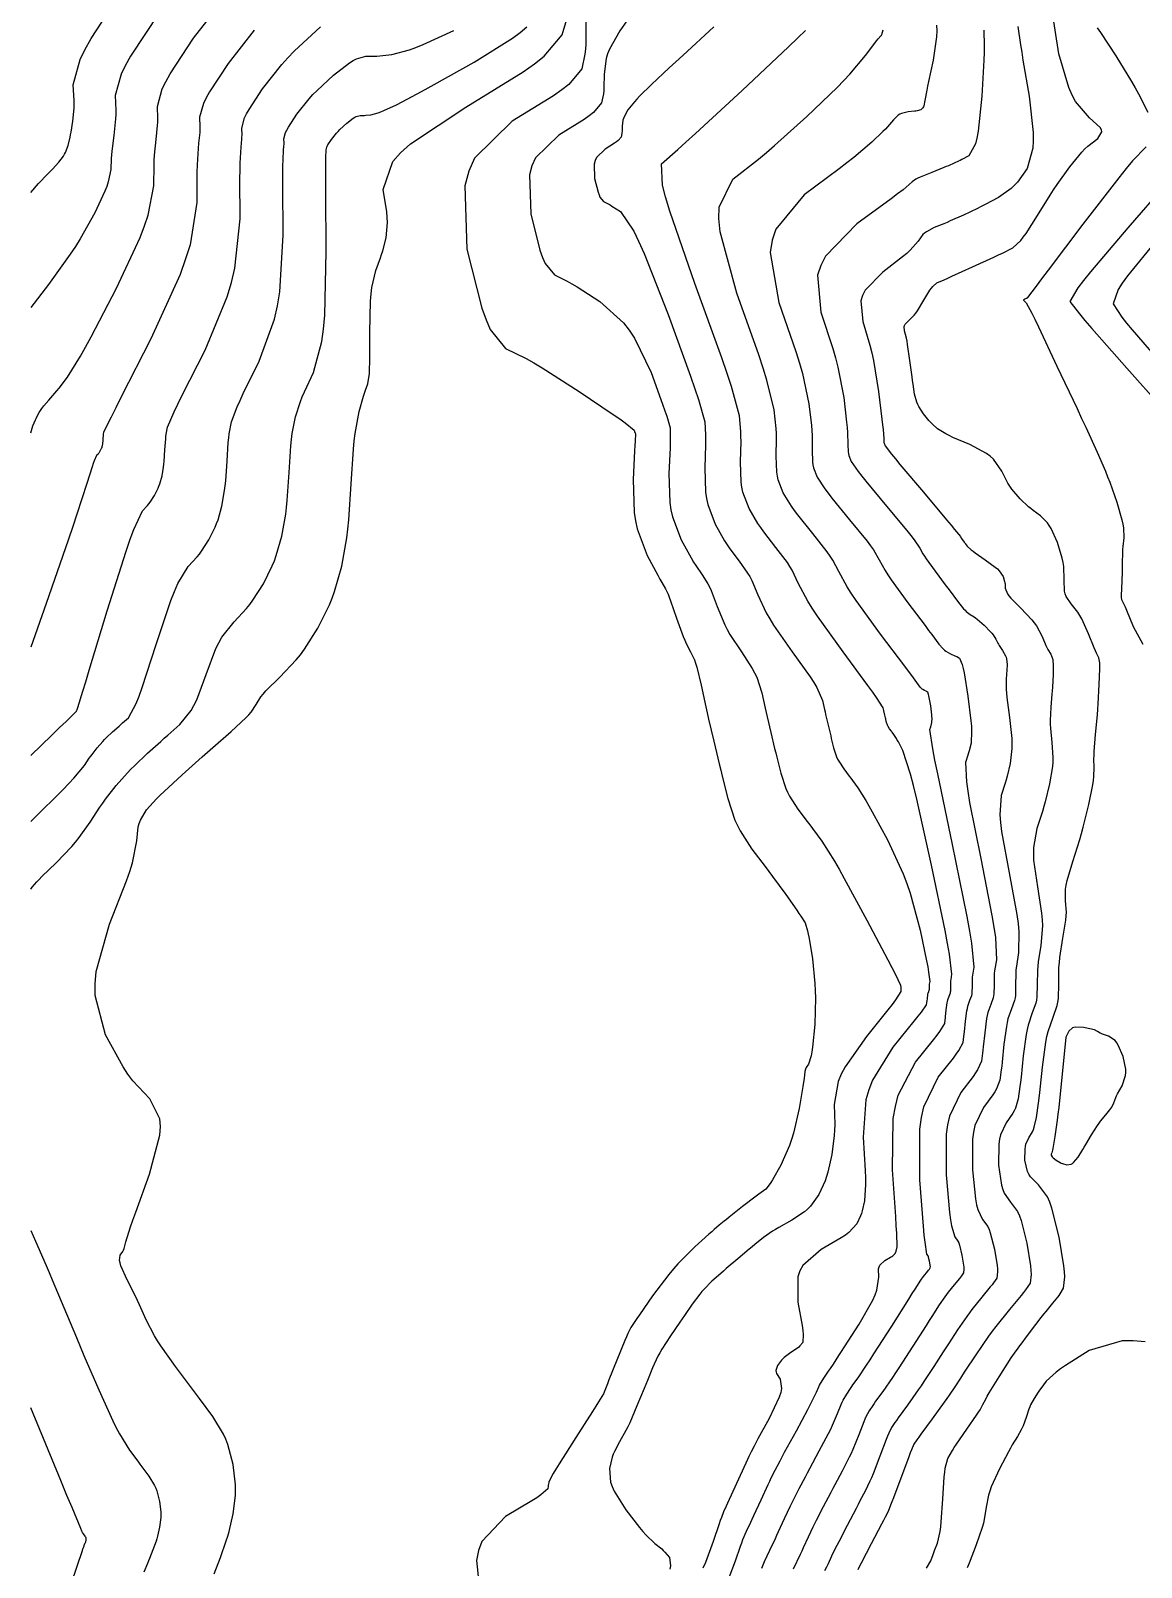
# Model space of a CAD drawing. Header units: metres. Extents: x 837475 to 838479, y 1189012 to 1191015.
# Drawn here: x 837476.5 to 837556.7, y 1189838.2 to 1189949.2 of the extents above; entities that cross this region are included whole.
import ezdxf

# ---------------------------------------------------------------- set-up
doc = ezdxf.new("R2010")
doc.units = ezdxf.units.M
doc.header["$LTSCALE"] = 0.3
doc.layers.add('COTAS 10', color=1, linetype='Continuous')
doc.layers.add('COTAS INT', color=252, linetype='Continuous')

msp = doc.modelspace()

# ---------------------------------------------------------------- linework, layer by layer
at = {"layer": 'COTAS 10'}
for points, elevation in [([(837541.202, 1189838.092), (837541.508, 1189838.607), (837541.678, 1189839.072), (837541.73, 1189839.21), (837541.783, 1189839.353), (837541.994, 1189839.903), (837542.189, 1189840.74), (837542.233, 1189841.064), (837542.272, 1189841.427), (837542.377, 1189843.072), (837542.478, 1189844.682), (837542.515, 1189845.024), (837542.556, 1189845.321), (837542.736, 1189846.018), (837543.072, 1189846.586), (837543.211, 1189846.802), (837543.369, 1189847.042), (837544.107, 1189848.121), (837544.814, 1189849.151), (837544.952, 1189849.361), (837545.066, 1189849.538), (837545.272, 1189849.906), (837545.479, 1189850.308), (837545.594, 1189850.506), (837545.734, 1189850.743), (837546.445, 1189851.91), (837547.323, 1189853.272), (837547.567, 1189853.63), (837547.812, 1189853.981), (837548.7, 1189855.183), (837549.493, 1189856.196), (837549.678, 1189856.429), (837549.847, 1189856.641), (837550.332, 1189857.232), (837550.686, 1189857.676), (837550.772, 1189857.794), (837550.853, 1189857.911), (837551.104, 1189858.319), (837551.187, 1189859.125), (837551.162, 1189859.492), (837551.116, 1189859.922), (837550.777, 1189861.998), (837550.259, 1189864.091), (837550.1, 1189864.532), (837549.935, 1189864.914), (837549.284, 1189865.79), (837548.713, 1189866.358), (837548.598, 1189866.544), (837548.502, 1189866.742), (837548.312, 1189867.565), (837548.315, 1189868.363), (837548.341, 1189868.546), (837548.378, 1189868.713), (837548.602, 1189869.178), (837548.865, 1189869.62), (837548.927, 1189869.772), (837548.983, 1189869.936), (837549.148, 1189870.637), (837549.295, 1189871.671), (837549.34, 1189872.046), (837549.388, 1189872.459), (837549.576, 1189874.272), (837549.815, 1189876.082), (837549.895, 1189876.494), (837549.98, 1189876.866), (837550.337, 1189877.889), (837550.643, 1189878.727), (837550.696, 1189878.984), (837550.735, 1189879.251), (837550.762, 1189880.304), (837550.769, 1189881.492), (837550.796, 1189881.844), (837550.833, 1189882.206), (837551.057, 1189883.598), (837551.265, 1189884.899), (837551.292, 1189885.205), (837551.307, 1189885.487), (837551.25, 1189886.306), (837551.242, 1189887.145), (837551.287, 1189887.439), (837551.352, 1189887.76), (837551.759, 1189889.142), (837552.266, 1189890.721), (837552.395, 1189891.166), (837552.518, 1189891.614), (837552.923, 1189893.261), (837553.209, 1189894.687), (837553.259, 1189894.996), (837553.295, 1189895.268), (837553.317, 1189895.938), (837553.294, 1189896.563), (837553.301, 1189896.806), (837553.315, 1189897.079), (837553.417, 1189898.318), (837553.544, 1189899.744), (837553.574, 1189900.135), (837553.601, 1189900.525), (837553.682, 1189901.922), (837553.717, 1189903.062), (837553.716, 1189903.29), (837553.71, 1189903.48), (837553.65, 1189903.851), (837553.48, 1189904.192), (837553.405, 1189904.364), (837553.317, 1189904.569), (837552.902, 1189905.589), (837552.409, 1189906.672), (837552.274, 1189906.918), (837552.138, 1189907.14), (837551.652, 1189907.744), (837551.278, 1189908.286), (837551.213, 1189908.468), (837551.166, 1189908.664), (837551.134, 1189909.49), (837551.109, 1189910.459), (837551.065, 1189910.746), (837551.005, 1189911.041), (837550.657, 1189912.173), (837550.194, 1189913.191), (837550.062, 1189913.413), (837549.928, 1189913.611), (837549.431, 1189914.11), (837548.897, 1189914.501), (837548.74, 1189914.631), (837548.579, 1189914.77), (837547.964, 1189915.347), (837547.371, 1189916.041), (837547.224, 1189916.253), (837547.084, 1189916.473), (837546.64, 1189917.343), (837546.045, 1189918.199), (837545.81, 1189918.412), (837545.544, 1189918.614), (837544.329, 1189919.256), (837543.113, 1189919.779), (837542.846, 1189919.907), (837542.609, 1189920.026), (837542.007, 1189920.394), (837541.604, 1189920.753), (837541.493, 1189920.867), (837541.382, 1189920.986), (837540.983, 1189921.47), (837540.643, 1189922.006), (837540.57, 1189922.159), (837540.505, 1189922.314), (837540.347, 1189922.889), (837540.233, 1189923.623), (837540.197, 1189923.878), (837540.158, 1189924.155), (837539.999, 1189925.342), (837539.836, 1189926.479), (837539.795, 1189926.724), (837539.754, 1189926.939), (837539.622, 1189927.465), (837539.596, 1189927.782), (837539.622, 1189927.865), (837539.663, 1189927.946), (837539.931, 1189928.222), (837540.319, 1189928.608), (837540.435, 1189928.757), (837540.554, 1189928.926), (837541.016, 1189929.689), (837541.453, 1189930.419), (837541.557, 1189930.566), (837541.654, 1189930.689), (837541.939, 1189930.936), (837542.48, 1189931.169), (837542.738, 1189931.283), (837543.041, 1189931.419), (837544.526, 1189932.09), (837546.061, 1189932.796), (837546.396, 1189932.955), (837546.691, 1189933.097), (837547.435, 1189933.475), (837548.007, 1189933.998), (837548.194, 1189934.23), (837548.393, 1189934.501), (837549.219, 1189935.798), (837550.13, 1189937.279), (837550.383, 1189937.666), (837550.636, 1189938.044), (837551.556, 1189939.325), (837552.425, 1189940.381), (837552.647, 1189940.616), (837552.861, 1189940.826), (837553.567, 1189941.38), (837553.874, 1189941.845), (837553.837, 1189942), (837553.746, 1189942.167), (837552.978, 1189942.861), (837551.961, 1189944.039), (837551.713, 1189944.51), (837551.48, 1189945.043), (837550.763, 1189947.493), (837550.267, 1189950.587)], 1640), ([(837485.777, 1189950.46), (837483.727, 1189947.311), (837483.344, 1189946.623), (837483.042, 1189946.013), (837482.617, 1189944.475), (837482.66, 1189943.411), (837482.653, 1189943.101), (837482.637, 1189942.784), (837482.511, 1189941.586), (837482.367, 1189940.453), (837482.34, 1189940.178), (837482.319, 1189939.92), (837482.288, 1189939.127), (837482.117, 1189938.232), (837482.007, 1189937.909), (837481.87, 1189937.554), (837481.148, 1189936), (837480.087, 1189934.131), (837479.737, 1189933.577), (837479.361, 1189933.008), (837477.798, 1189930.82), (837476.514, 1189929.155)], 1610), ([(837476.514, 1189887.134), (837476.605, 1189887.283), (837476.948, 1189887.666), (837477.12, 1189887.842), (837477.325, 1189888.049), (837478.342, 1189889.046), (837479.471, 1189890.225), (837479.746, 1189890.545), (837480.004, 1189890.863), (837480.803, 1189891.991), (837481.513, 1189893.07), (837481.716, 1189893.357), (837481.921, 1189893.64), (837482.687, 1189894.619), (837483.509, 1189895.553), (837483.751, 1189895.808), (837483.998, 1189896.061), (837484.942, 1189896.958), (837485.898, 1189897.815), (837486.154, 1189898.042), (837486.406, 1189898.265), (837487.282, 1189899.032), (837488.091, 1189900.037), (837488.3, 1189900.409), (837488.502, 1189900.822), (837489.18, 1189902.654), (837489.876, 1189904.515), (837490.091, 1189904.946), (837490.315, 1189905.341), (837491.202, 1189906.463), (837492.105, 1189907.421), (837492.338, 1189907.711), (837492.564, 1189908.013), (837493.321, 1189909.195), (837493.957, 1189910.487), (837494.107, 1189910.858), (837494.245, 1189911.234), (837494.648, 1189912.642), (837494.929, 1189914.226), (837494.989, 1189914.714), (837495.043, 1189915.224), (837495.175, 1189917.243), (837495.295, 1189919.175), (837495.34, 1189919.629), (837495.392, 1189920.049), (837495.623, 1189921.274), (837495.987, 1189922.37), (837496.122, 1189922.708), (837496.272, 1189923.062), (837496.938, 1189924.464), (837497.544, 1189926.714), (837497.655, 1189927.603), (837497.742, 1189928.607), (837497.855, 1189933.19), (837497.823, 1189937.509), (837497.819, 1189938.347), (837497.816, 1189939.029), (837497.825, 1189940.197), (837497.841, 1189940.346), (837497.843, 1189940.386), (837497.844, 1189940.424), (837497.838, 1189940.556), (837497.891, 1189940.748), (837497.929, 1189940.823), (837497.977, 1189940.909), (837498.232, 1189941.301), (837498.595, 1189941.758), (837498.71, 1189941.884), (837498.833, 1189942.011), (837499.33, 1189942.471), (837499.806, 1189942.839), (837499.915, 1189942.908), (837500.015, 1189942.962), (837500.293, 1189943.039), (837500.544, 1189943.035), (837500.626, 1189943.039), (837500.714, 1189943.045), (837501.08, 1189943.084), (837501.609, 1189943.227), (837501.8, 1189943.299), (837502.01, 1189943.385), (837502.931, 1189943.811), (837504.429, 1189944.598), (837505.003, 1189944.911), (837505.646, 1189945.265), (837508.545, 1189946.888), (837511.307, 1189948.617), (837511.863, 1189949.037), (837512.33, 1189949.433)], 1620), ([(837526.947, 1189837.409), (837527.4, 1189838.612), (837527.772, 1189839.685), (837527.863, 1189839.93), (837527.948, 1189840.153), (837528.211, 1189840.769), (837528.51, 1189841.4), (837528.618, 1189841.632), (837528.736, 1189841.889), (837529.256, 1189843.022), (837529.77, 1189844.139), (837529.885, 1189844.385), (837529.989, 1189844.604), (837530.266, 1189845.17), (837530.624, 1189845.841), (837530.779, 1189846.128), (837530.958, 1189846.458), (837531.805, 1189848.012), (837532.638, 1189849.561), (837532.808, 1189849.887), (837532.952, 1189850.168), (837533.254, 1189850.812), (837533.422, 1189851.191), (837533.481, 1189851.304), (837533.545, 1189851.422), (837533.824, 1189851.877), (837534.115, 1189852.316), (837534.188, 1189852.424), (837534.257, 1189852.524), (837534.477, 1189852.837), (837534.882, 1189853.443), (837535.067, 1189853.729), (837535.284, 1189854.067), (837536.333, 1189855.714), (837537.315, 1189857.441), (837537.49, 1189857.829), (837537.623, 1189858.178), (837537.757, 1189859.113), (837537.74, 1189859.71), (837537.779, 1189859.847), (837537.836, 1189859.97), (837538.201, 1189860.31), (837538.609, 1189860.546), (837538.694, 1189860.604), (837538.766, 1189860.659), (837538.927, 1189860.829), (837539, 1189860.991), (837539.017, 1189861.042), (837539.033, 1189861.094), (837539.081, 1189861.3), (837539.051, 1189862.286), (837539.019, 1189862.83), (837538.976, 1189863.491), (837538.735, 1189866.856), (837538.802, 1189870.562), (837538.954, 1189871.439), (837539.164, 1189872.25), (837540.403, 1189874.64), (837541.711, 1189876.264), (837541.963, 1189876.593), (837542.168, 1189876.868), (837542.514, 1189877.427), (837542.555, 1189877.711), (837542.567, 1189877.814), (837542.58, 1189877.928), (837542.632, 1189878.426), (837542.698, 1189878.923), (837542.72, 1189879.036), (837542.743, 1189879.139), (837542.841, 1189879.42), (837542.925, 1189879.65), (837542.94, 1189879.721), (837542.95, 1189879.794), (837542.958, 1189880.084), (837542.96, 1189880.41), (837542.967, 1189880.507), (837542.977, 1189880.606), (837543.039, 1189880.989), (837542.863, 1189882.44), (837542.723, 1189883.214), (837542.544, 1189884.148), (837541.571, 1189888.866), (837540.505, 1189893.647), (837540.269, 1189894.622), (837540.057, 1189895.446), (837539.504, 1189897.16), (837539.168, 1189897.778), (837539.094, 1189897.911), (837539.027, 1189898.026), (837538.853, 1189898.305), (837538.731, 1189898.472), (837538.697, 1189898.518), (837538.663, 1189898.563), (837538.541, 1189898.724), (837538.432, 1189898.893), (837538.407, 1189898.943), (837538.384, 1189898.994), (837538.318, 1189899.192), (837538.267, 1189899.399), (837538.253, 1189899.456), (837538.239, 1189899.514), (837538.189, 1189899.721), (837538.141, 1189899.927), (837538.128, 1189899.984), (837538.116, 1189900.04), (837538.072, 1189900.239), (837537.602, 1189900.981), (837537.32, 1189901.379), (837536.973, 1189901.86), (837535.173, 1189904.293), (837533.322, 1189906.863), (837532.942, 1189907.431), (837532.62, 1189907.936), (837531.939, 1189909.24), (837531.507, 1189910.183), (837531.342, 1189910.46), (837531.158, 1189910.745), (837530.331, 1189911.831), (837529.453, 1189912.952), (837529.236, 1189913.259), (837529.032, 1189913.563), (837528.389, 1189914.648), (837527.949, 1189915.816), (837527.872, 1189916.174), (837527.814, 1189916.545), (837527.768, 1189918.009), (837527.807, 1189919.469), (837527.802, 1189919.837), (837527.792, 1189920.191), (837527.698, 1189921.34), (837527.122, 1189923.443), (837526.807, 1189924.398), (837526.425, 1189925.514), (837524.483, 1189930.891), (837522.663, 1189936.132), (837522.357, 1189937.162), (837522.137, 1189938.01), (837522.061, 1189939.551), (837523.249, 1189940.576), (837523.826, 1189941.098), (837524.511, 1189941.723), (837527.883, 1189944.839), (837531.233, 1189947.987), (837531.905, 1189948.632), (837532.465, 1189949.179)], 1630), ([(837476.514, 1189862.481), (837476.859, 1189861.708), (837477.621, 1189859.962), (837477.84, 1189859.45), (837478.063, 1189858.925), (837478.9, 1189856.925), (837479.811, 1189854.746), (837480.08, 1189854.108), (837480.357, 1189853.456), (837481.42, 1189850.974), (837482.438, 1189848.737), (837482.686, 1189848.238), (837482.92, 1189847.791), (837483.644, 1189846.613), (837484.242, 1189845.816), (837484.397, 1189845.608), (837484.547, 1189845.407), (837485.049, 1189844.73), (837485.454, 1189844.064), (837485.543, 1189843.869), (837485.622, 1189843.67), (837485.822, 1189842.913), (837485.903, 1189842.15), (837485.907, 1189841.946), (837485.903, 1189841.746), (837485.819, 1189841.051), (837485.663, 1189840.39), (837485.613, 1189840.21), (837485.56, 1189840.033), (837485.342, 1189839.407), (837485.097, 1189838.786), (837485.026, 1189838.612), (837484.954, 1189838.437), (837484.685, 1189837.798)], 1620)]:
    msp.add_lwpolyline(points, dxfattribs=dict(at, elevation=elevation))
at = {"layer": 'COTAS INT'}
for points, elevation in [([(837476.514, 1189937.468), (837477.084, 1189938.111), (837477.76, 1189938.82), (837477.923, 1189938.992), (837478.075, 1189939.154), (837478.536, 1189939.653), (837478.879, 1189940.102), (837478.957, 1189940.233), (837479.027, 1189940.366), (837479.219, 1189940.868), (837479.358, 1189941.455), (837479.395, 1189941.64), (837479.432, 1189941.836), (837479.56, 1189942.629), (837479.638, 1189943.555), (837479.643, 1189943.835), (837479.64, 1189944.125), (837479.572, 1189945.258), (837480.072, 1189947.066), (837480.427, 1189947.782), (837480.877, 1189948.592), (837483.287, 1189952.292)], 1608), ([(837476.514, 1189920.104), (837476.671, 1189920.607), (837476.856, 1189921.043), (837476.905, 1189921.15), (837476.952, 1189921.251), (837477.114, 1189921.565), (837477.316, 1189921.869), (837477.389, 1189921.964), (837477.468, 1189922.064), (837477.817, 1189922.461), (837478.264, 1189922.976), (837478.406, 1189923.149), (837478.556, 1189923.335), (837479.162, 1189924.12), (837480.105, 1189925.638), (837480.468, 1189926.286), (837480.875, 1189927.034), (837482.71, 1189930.557), (837484.414, 1189934.225), (837484.738, 1189935.064), (837484.997, 1189935.826), (837485.402, 1189937.94), (837485.42, 1189939.438), (837485.436, 1189939.812), (837485.457, 1189940.168), (837485.574, 1189941.308), (837485.678, 1189942.297), (837485.691, 1189942.558), (837485.697, 1189942.813), (837485.661, 1189943.691), (837486.012, 1189944.96), (837486.261, 1189945.463), (837486.577, 1189946.031), (837488.268, 1189948.628), (837490.549, 1189951.551)], 1612), ([(837489.751, 1189837.677), (837490.22, 1189838.865), (837490.637, 1189840.063), (837490.739, 1189840.403), (837490.835, 1189840.745), (837491.134, 1189842.011), (837491.293, 1189843.341), (837491.302, 1189843.724), (837491.294, 1189844.113), (837491.139, 1189845.573), (837490.756, 1189847.021), (837490.605, 1189847.402), (837490.435, 1189847.775), (837489.66, 1189849.05), (837488.7, 1189850.345), (837488.413, 1189850.73), (837488.117, 1189851.127), (837486.972, 1189852.653), (837485.914, 1189854.146), (837485.673, 1189854.522), (837485.455, 1189854.881), (837484.854, 1189856.04), (837484.368, 1189857.123), (837484.222, 1189857.433), (837484.071, 1189857.747), (837483.485, 1189858.922), (837483.029, 1189859.927), (837482.96, 1189860.135), (837482.916, 1189860.313), (837482.966, 1189860.702), (837483.16, 1189860.965), (837483.207, 1189861.063), (837483.252, 1189861.172), (837483.389, 1189861.659), (837483.725, 1189862.75), (837483.894, 1189863.24), (837484.096, 1189863.811), (837485.1, 1189866.554), (837485.843, 1189869.379), (837485.881, 1189870.003), (837485.845, 1189870.558), (837485.107, 1189871.991), (837483.877, 1189873.3), (837483.531, 1189873.778), (837483.183, 1189874.305), (837481.906, 1189876.624), (837481.166, 1189879.458), (837481.156, 1189880.31), (837481.231, 1189881.191), (837482.206, 1189884.615), (837483.436, 1189887.737), (837483.671, 1189888.426), (837483.86, 1189889.04), (837484.165, 1189890.628), (837484.277, 1189891.636), (837484.346, 1189891.885), (837484.43, 1189892.121), (837484.869, 1189892.864), (837485.597, 1189893.655), (837485.864, 1189893.921), (837486.158, 1189894.207), (837487.456, 1189895.41), (837488.9, 1189896.703), (837489.285, 1189897.046), (837489.665, 1189897.382), (837490.988, 1189898.54), (837492.045, 1189899.516), (837492.257, 1189899.737), (837492.435, 1189899.937), (837492.785, 1189900.481), (837493.124, 1189901.032), (837493.295, 1189901.236), (837493.499, 1189901.462), (837494.512, 1189902.464), (837495.681, 1189903.704), (837495.983, 1189904.081), (837496.276, 1189904.472), (837497.257, 1189906.003), (837498.08, 1189907.677), (837498.274, 1189908.157), (837498.453, 1189908.645), (837498.975, 1189910.468), (837499.339, 1189912.52), (837499.417, 1189913.152), (837499.487, 1189913.812), (837499.658, 1189916.428), (837499.813, 1189918.931), (837499.872, 1189919.52), (837499.939, 1189920.063), (837500.238, 1189921.65), (837500.543, 1189922.744), (837500.613, 1189922.976), (837500.678, 1189923.178), (837500.858, 1189923.653), (837500.966, 1189924.387), (837500.985, 1189924.752), (837500.999, 1189925.188), (837501.009, 1189927.348), (837501.061, 1189929.629), (837501.102, 1189930.142), (837501.154, 1189930.603), (837501.439, 1189931.836), (837501.77, 1189932.741), (837501.852, 1189932.995), (837501.929, 1189933.251), (837502.172, 1189934.187), (837502.271, 1189935.3), (837502.258, 1189935.668), (837502.227, 1189936.061), (837501.968, 1189937.697), (837502.656, 1189939.706), (837503.222, 1189940.334), (837503.95, 1189940.995), (837507.937, 1189943.641), (837512.076, 1189946.176), (837512.9, 1189946.766), (837513.585, 1189947.308), (837514.898, 1189948.86), (837515.217, 1189949.986)], 1622), ([(837516.608, 1189949.78), (837516.6, 1189948.194), (837516.574, 1189947.815), (837516.537, 1189947.461), (837516.315, 1189946.399), (837515.367, 1189945.278), (837514.872, 1189944.887), (837514.277, 1189944.46), (837511.288, 1189942.629), (837508.566, 1189939.957), (837508.14, 1189939.001), (837507.855, 1189937.95), (837508.006, 1189933.374), (837509.09, 1189929.118), (837509.393, 1189928.27), (837509.697, 1189927.565), (837510.806, 1189926.209), (837512.3, 1189925.475), (837512.847, 1189925.162), (837513.451, 1189924.8), (837516.116, 1189923.097), (837518.575, 1189921.441), (837519.05, 1189921.11), (837519.436, 1189920.833), (837520.086, 1189920.293), (837520.14, 1189920.142), (837520.151, 1189920.111), (837520.16, 1189920.085), (837520.176, 1189920.031), (837520.152, 1189919.512), (837520.136, 1189919.194), (837520.116, 1189918.8), (837520.01, 1189916.747), (837520.085, 1189914.354), (837520.179, 1189913.747), (837520.305, 1189913.163), (837521.024, 1189911.254), (837521.791, 1189909.818), (837521.947, 1189909.533), (837522.078, 1189909.296), (837522.348, 1189908.848), (837522.539, 1189908.441), (837522.62, 1189908.231), (837522.714, 1189907.978), (837523.158, 1189906.712), (837523.632, 1189905.402), (837523.745, 1189905.122), (837523.85, 1189904.877), (837524.166, 1189904.29), (837524.444, 1189903.704), (837524.525, 1189903.459), (837524.609, 1189903.179), (837524.927, 1189901.869), (837525.268, 1189900.31), (837525.367, 1189899.873), (837525.467, 1189899.433), (837525.841, 1189897.822), (837526.23, 1189896.197), (837526.339, 1189895.748), (837526.449, 1189895.299), (837526.85, 1189893.68), (837527.364, 1189892.137), (837527.544, 1189891.735), (837527.741, 1189891.345), (837528.592, 1189890.026), (837529.55, 1189888.766), (837529.814, 1189888.412), (837530.079, 1189888.055), (837531.034, 1189886.748), (837531.829, 1189885.63), (837531.994, 1189885.393), (837532.134, 1189885.188), (837532.439, 1189884.707), (837532.609, 1189884.142), (837532.664, 1189883.883), (837532.722, 1189883.579), (837532.962, 1189882.113), (837533.147, 1189880.316), (837533.17, 1189879.804), (837533.182, 1189879.285), (837533.127, 1189877.357), (837532.978, 1189875.723), (837532.931, 1189875.388), (837532.881, 1189875.105), (837532.682, 1189874.509), (837532.511, 1189874.266), (837532.48, 1189874.206), (837532.455, 1189874.148), (837532.423, 1189873.964), (837532.367, 1189873.455), (837532.327, 1189873.193), (837532.277, 1189872.878), (837532.008, 1189871.303), (837531.598, 1189869.507), (837531.459, 1189869.053), (837531.309, 1189868.618), (837530.674, 1189867.204), (837530.08, 1189866.151), (837529.955, 1189865.944), (837529.847, 1189865.774), (837529.601, 1189865.463), (837529.262, 1189865.227), (837529.096, 1189865.103), (837528.898, 1189864.954), (837527.925, 1189864.205), (837526.948, 1189863.444), (837526.748, 1189863.287), (837526.58, 1189863.154), (837526.227, 1189862.871), (837525.864, 1189862.551), (837525.689, 1189862.395), (837525.482, 1189862.209), (837524.466, 1189861.295), (837523.254, 1189860.081), (837522.923, 1189859.706), (837522.595, 1189859.314), (837521.426, 1189857.76), (837520.48, 1189856.398), (837520.293, 1189856.127), (837520.137, 1189855.903), (837519.842, 1189855.477), (837519.637, 1189855.037), (837519.538, 1189854.805), (837519.421, 1189854.524), (837518.844, 1189853.108), (837518.272, 1189851.685), (837518.157, 1189851.399), (837518.06, 1189851.16), (837517.87, 1189850.687), (837517.523, 1189850.1), (837517.329, 1189849.788), (837517.092, 1189849.412), (837515.88, 1189847.517), (837514.675, 1189845.618), (837514.442, 1189845.239), (837514.253, 1189844.925), (837513.935, 1189844.321), (837513.901, 1189844.129), (837513.891, 1189844.075), (837513.881, 1189844.019), (837513.845, 1189843.813), (837513.355, 1189843.379), (837513.059, 1189843.18), (837512.694, 1189842.948), (837510.796, 1189841.823), (837509.095, 1189840.021), (837508.855, 1189839.361), (837508.714, 1189838.632), (837509.036, 1189835.416)], 1624), ([(837519.909, 1189950.36), (837519.047, 1189949.147), (837518.31, 1189947.834), (837518.172, 1189947.49), (837518.064, 1189947.155), (837517.913, 1189946.019), (837517.908, 1189945.043), (837517.892, 1189944.809), (837517.869, 1189944.591), (837517.732, 1189943.938), (837517.149, 1189943.248), (837516.845, 1189943.007), (837516.478, 1189942.745), (837514.639, 1189941.618), (837512.964, 1189939.974), (837512.701, 1189939.385), (837512.526, 1189938.739), (837512.619, 1189935.923), (837513.286, 1189933.304), (837513.472, 1189932.782), (837513.66, 1189932.348), (837514.342, 1189931.513), (837515.261, 1189931.062), (837515.598, 1189930.869), (837515.97, 1189930.646), (837517.61, 1189929.598), (837519.316, 1189928.058), (837519.73, 1189927.526), (837520.119, 1189926.947), (837521.311, 1189924.474), (837522.146, 1189922.173), (837522.31, 1189921.702), (837522.444, 1189921.304), (837522.683, 1189920.467), (837522.699, 1189919.739), (837522.692, 1189919.409), (837522.68, 1189919.023), (837522.596, 1189917.167), (837522.661, 1189915.084), (837522.743, 1189914.556), (837522.853, 1189914.047), (837523.479, 1189912.385), (837524.205, 1189911.066), (837524.377, 1189910.775), (837524.536, 1189910.515), (837525.009, 1189909.842), (837525.412, 1189909.209), (837525.528, 1189908.974), (837525.645, 1189908.713), (837526.085, 1189907.555), (837526.628, 1189906.247), (837526.811, 1189905.892), (837527.007, 1189905.539), (837527.835, 1189904.291), (837528.62, 1189903.089), (837528.79, 1189902.765), (837528.94, 1189902.446), (837529.309, 1189901.326), (837529.551, 1189900.22), (837529.621, 1189899.91), (837529.691, 1189899.598), (837529.957, 1189898.455), (837530.233, 1189897.302), (837530.31, 1189896.984), (837530.388, 1189896.665), (837530.673, 1189895.518), (837531.037, 1189894.423), (837531.165, 1189894.138), (837531.305, 1189893.861), (837531.908, 1189892.926), (837532.587, 1189892.032), (837532.775, 1189891.78), (837532.963, 1189891.527), (837533.64, 1189890.6), (837534.552, 1189889.157), (837534.887, 1189888.578), (837535.259, 1189887.922), (837536.902, 1189884.908), (837538.417, 1189882.045), (837538.708, 1189881.484), (837538.944, 1189881.024), (837539.331, 1189880.201), (837539.349, 1189880.03), (837539.351, 1189879.981), (837539.352, 1189879.932), (837539.347, 1189879.749), (837538.957, 1189879.137), (837538.716, 1189878.818), (837538.418, 1189878.433), (837536.858, 1189876.501), (837535.322, 1189874.316), (837535.038, 1189873.77), (837534.816, 1189873.251), (837534.527, 1189871.594), (837534.57, 1189870.134), (837534.558, 1189869.739), (837534.535, 1189869.348), (837534.365, 1189867.969), (837534.076, 1189866.703), (837533.978, 1189866.383), (837533.872, 1189866.076), (837533.425, 1189865.079), (837532.823, 1189864.24), (837532.619, 1189864.032), (837532.399, 1189863.836), (837531.471, 1189863.219), (837530.53, 1189862.696), (837530.302, 1189862.558), (837530.089, 1189862.424), (837529.435, 1189861.967), (837528.809, 1189861.467), (837528.612, 1189861.306), (837528.406, 1189861.136), (837527.575, 1189860.439), (837526.744, 1189859.726), (837526.536, 1189859.546), (837526.338, 1189859.373), (837525.704, 1189858.811), (837525.14, 1189858.246), (837524.986, 1189858.072), (837524.833, 1189857.89), (837524.289, 1189857.166), (837523.72, 1189856.345), (837523.552, 1189856.101), (837523.379, 1189855.849), (837522.713, 1189854.88), (837522.089, 1189853.906), (837521.942, 1189853.651), (837521.807, 1189853.403), (837521.412, 1189852.561), (837521.045, 1189851.652), (837520.927, 1189851.362), (837520.803, 1189851.056), (837520.295, 1189849.81), (837519.766, 1189848.59), (837519.628, 1189848.299), (837519.494, 1189848.03), (837519.04, 1189847.227), (837518.665, 1189846.523), (837518.58, 1189846.315), (837518.504, 1189846.101), (837518.299, 1189845.281), (837518.391, 1189844.303), (837518.502, 1189843.988), (837518.651, 1189843.655), (837519.498, 1189842.295), (837520.48, 1189841.023), (837520.715, 1189840.745), (837520.933, 1189840.5), (837521.583, 1189839.881), (837522.077, 1189839.476), (837522.196, 1189839.365), (837522.307, 1189839.254), (837522.645, 1189838.859), (837522.717, 1189838.263), (837522.66, 1189838.026)], 1626), ([(837541.93, 1189949.564), (837541.936, 1189949.154), (837541.919, 1189948.726), (837541.672, 1189947.03), (837541.343, 1189945.48), (837541.275, 1189945.145), (837541.217, 1189944.85), (837541.092, 1189944.123), (837541.009, 1189943.736), (837540.977, 1189943.655), (837540.942, 1189943.586), (837540.782, 1189943.434), (837540.531, 1189943.365), (837540.438, 1189943.349), (837540.335, 1189943.334), (837539.876, 1189943.289), (837539.394, 1189943.179), (837539.276, 1189943.123), (837539.165, 1189943.055), (837538.82, 1189942.717), (837538.397, 1189942.217), (837538.237, 1189942.048), (837538.058, 1189941.866), (837537.258, 1189941.095), (837535.947, 1189939.993), (837535.446, 1189939.601), (837534.886, 1189939.171), (837532.366, 1189937.308), (837530.316, 1189934.831), (837530.052, 1189934.015), (837529.92, 1189933.143), (837530.539, 1189929.521), (837531.771, 1189925.972), (837532.026, 1189925.146), (837532.243, 1189924.388), (837532.713, 1189922.213), (837532.885, 1189920.643), (837532.913, 1189920.266), (837532.934, 1189919.914), (837532.94, 1189918.851), (837532.967, 1189918.006), (837533, 1189917.791), (837533.044, 1189917.585), (837533.298, 1189916.911), (837533.859, 1189916.06), (837534.096, 1189915.743), (837534.369, 1189915.39), (837535.653, 1189913.82), (837536.905, 1189912.281), (837537.157, 1189911.947), (837537.368, 1189911.653), (837537.793, 1189910.926), (837538.207, 1189910.168), (837538.412, 1189909.855), (837538.655, 1189909.498), (837539.862, 1189907.835), (837541.096, 1189906.186), (837541.356, 1189905.838), (837541.581, 1189905.536), (837542.102, 1189904.837), (837542.407, 1189904.491), (837542.496, 1189904.412), (837542.587, 1189904.34), (837542.933, 1189904.142), (837543.253, 1189904.003), (837543.328, 1189903.969), (837543.396, 1189903.937), (837543.595, 1189903.837), (837543.784, 1189903.36), (837543.847, 1189903.091), (837543.914, 1189902.761), (837544.192, 1189901.075), (837544.413, 1189899.293), (837544.445, 1189898.904), (837544.463, 1189898.56), (837544.421, 1189897.695), (837544.283, 1189897.131), (837544.24, 1189896.978), (837544.196, 1189896.826), (837544.023, 1189896.285), (837544.079, 1189894.897), (837544.18, 1189894.21), (837544.317, 1189893.392), (837545.122, 1189889.344), (837545.931, 1189885.24), (837546.071, 1189884.386), (837546.174, 1189883.654), (837546.246, 1189882.032), (837546.12, 1189881.246), (837546.099, 1189881.042), (837546.084, 1189880.843), (837546.08, 1189880.172), (837546.064, 1189879.577), (837546.042, 1189879.426), (837546.012, 1189879.281), (837545.84, 1189878.807), (837545.638, 1189878.23), (837545.59, 1189878.019), (837545.545, 1189877.787), (837545.409, 1189876.764), (837545.303, 1189875.74), (837545.276, 1189875.507), (837545.251, 1189875.295), (837545.168, 1189874.711), (837544.894, 1189874.096), (837544.749, 1189873.864), (837544.572, 1189873.606), (837543.683, 1189872.456), (837542.857, 1189870.737), (837542.721, 1189870.122), (837542.625, 1189869.447), (837542.613, 1189866.502), (837542.862, 1189863.784), (837542.931, 1189863.25), (837542.999, 1189862.812), (837543.243, 1189862.022), (837543.47, 1189861.716), (837543.527, 1189861.583), (837543.583, 1189861.429), (837543.764, 1189860.698), (837543.882, 1189859.973), (837543.898, 1189859.823), (837543.907, 1189859.694), (837543.878, 1189859.413), (837543.729, 1189859.198), (837543.662, 1189859.112), (837543.584, 1189859.013), (837543.208, 1189858.561), (837542.768, 1189858.016), (837542.65, 1189857.86), (837542.532, 1189857.701), (837542.121, 1189857.106), (837541.584, 1189856.276), (837541.387, 1189855.969), (837541.169, 1189855.628), (837540.21, 1189854.118), (837539.211, 1189852.566), (837538.969, 1189852.199), (837538.742, 1189851.86), (837538.046, 1189850.86), (837537.529, 1189850.146), (837537.415, 1189849.986), (837537.314, 1189849.843), (837537.053, 1189849.464), (837536.831, 1189849.032), (837536.754, 1189848.857), (837536.67, 1189848.656), (837536.31, 1189847.729), (837535.881, 1189846.665), (837535.754, 1189846.379), (837535.623, 1189846.096), (837535.118, 1189845.102), (837534.584, 1189844.114), (837534.435, 1189843.834), (837534.285, 1189843.551), (837533.738, 1189842.508), (837533.236, 1189841.526), (837533.115, 1189841.283), (837533.001, 1189841.051), (837532.654, 1189840.318), (837532.305, 1189839.567), (837532.19, 1189839.325), (837532.068, 1189839.068), (837531.561, 1189838.015)], 1634), ([(837547.808, 1189949.458), (837547.994, 1189948.126), (837548.075, 1189947.613), (837548.169, 1189947.037), (837548.613, 1189944.437), (837548.911, 1189941.804), (837548.912, 1189941.207), (837548.879, 1189940.668), (837548.467, 1189939.202), (837547.762, 1189938.219), (837547.544, 1189937.984), (837547.316, 1189937.767), (837546.411, 1189937.118), (837545.431, 1189936.592), (837545.156, 1189936.452), (837544.879, 1189936.313), (837543.866, 1189935.834), (837542.919, 1189935.412), (837542.685, 1189935.311), (837542.462, 1189935.217), (837541.758, 1189934.93), (837541.199, 1189934.634), (837541.068, 1189934.533), (837540.947, 1189934.423), (837540.595, 1189933.959), (837540.031, 1189933.299), (837539.776, 1189933.066), (837539.479, 1189932.812), (837538.047, 1189931.713), (837536.783, 1189930.412), (837536.591, 1189930.03), (837536.468, 1189929.639), (837536.595, 1189928.15), (837537.118, 1189926.431), (837537.244, 1189925.895), (837537.363, 1189925.333), (837537.728, 1189923.086), (837537.978, 1189921.095), (837538.024, 1189920.695), (837538.061, 1189920.359), (837538.112, 1189919.693), (837538.119, 1189919.467), (837538.128, 1189919.409), (837538.14, 1189919.354), (837538.208, 1189919.174), (837538.686, 1189918.557), (837538.956, 1189918.227), (837539.286, 1189917.828), (837540.976, 1189915.809), (837542.651, 1189913.817), (837542.971, 1189913.433), (837543.23, 1189913.123), (837543.647, 1189912.611), (837543.679, 1189912.553), (837543.694, 1189912.529), (837543.713, 1189912.502), (837543.805, 1189912.375), (837543.924, 1189912.216), (837543.96, 1189912.168), (837543.997, 1189912.118), (837544.141, 1189911.924), (837544.433, 1189911.649), (837544.563, 1189911.547), (837544.715, 1189911.435), (837545.443, 1189910.939), (837546.169, 1189910.409), (837546.32, 1189910.275), (837546.449, 1189910.148), (837546.734, 1189909.734), (837546.845, 1189909.375), (837546.864, 1189909.281), (837546.878, 1189909.19), (837546.886, 1189908.882), (837547.043, 1189908.483), (837547.151, 1189908.334), (837547.287, 1189908.169), (837548.012, 1189907.434), (837548.8, 1189906.608), (837548.976, 1189906.386), (837549.134, 1189906.166), (837549.553, 1189905.397), (837549.831, 1189904.744), (837549.9, 1189904.597), (837549.965, 1189904.466), (837550.173, 1189904.119), (837550.313, 1189903.74), (837550.336, 1189903.59), (837550.352, 1189903.42), (837550.354, 1189902.642), (837550.301, 1189901.73), (837550.283, 1189901.475), (837550.263, 1189901.219), (837550.181, 1189900.287), (837550.137, 1189899.327), (837550.142, 1189899.053), (837550.154, 1189898.776), (837550.261, 1189897.746), (837550.329, 1189896.645), (837550.317, 1189896.323), (837550.292, 1189895.993), (837550.089, 1189894.739), (837549.773, 1189893.453), (837549.677, 1189893.103), (837549.576, 1189892.756), (837549.18, 1189891.523), (837548.928, 1189890.139), (837548.918, 1189889.696), (837548.934, 1189889.227), (837549.207, 1189887.319), (837549.515, 1189885.404), (837549.552, 1189884.932), (837549.568, 1189884.484), (837549.453, 1189883.076), (837549.262, 1189881.886), (837549.23, 1189881.577), (837549.208, 1189881.276), (837549.201, 1189880.26), (837549.178, 1189879.36), (837549.145, 1189879.131), (837549.099, 1189878.912), (837548.838, 1189878.195), (837548.533, 1189877.321), (837548.46, 1189877.002), (837548.392, 1189876.65), (837548.187, 1189875.103), (837548.026, 1189873.553), (837547.986, 1189873.2), (837547.947, 1189872.879), (837547.822, 1189871.995), (837547.62, 1189871.323), (837547.534, 1189871.136), (837547.434, 1189870.949), (837546.962, 1189870.271), (837546.538, 1189869.388), (837546.468, 1189869.071), (837546.418, 1189868.724), (837546.412, 1189867.211), (837546.622, 1189865.756), (837546.709, 1189865.446), (837546.808, 1189865.176), (837547.27, 1189864.534), (837547.78, 1189863.848), (837547.909, 1189863.549), (837548.034, 1189863.204), (837548.439, 1189861.565), (837548.705, 1189859.939), (837548.741, 1189859.602), (837548.76, 1189859.314), (837548.696, 1189858.684), (837548.361, 1189858.202), (837548.211, 1189858.008), (837548.035, 1189857.788), (837547.192, 1189856.774), (837546.207, 1189855.552), (837545.941, 1189855.201), (837545.678, 1189854.845), (837544.757, 1189853.511), (837543.977, 1189852.324), (837543.804, 1189852.059), (837543.65, 1189851.822), (837543.249, 1189851.2), (837542.828, 1189850.576), (837542.662, 1189850.339), (837542.474, 1189850.074), (837541.614, 1189848.883), (837540.801, 1189847.767), (837540.642, 1189847.549), (837540.512, 1189847.37), (837540.283, 1189847.05), (837540.117, 1189846.643), (837540.027, 1189846.409), (837539.918, 1189846.122), (837538.811, 1189843.162), (837538.7, 1189842.871), (837538.608, 1189842.63), (837538.431, 1189842.192), (837538.21, 1189841.77), (837538.09, 1189841.54), (837537.945, 1189841.261), (837537.21, 1189839.846), (837536.484, 1189838.448), (837536.345, 1189838.18), (837536.233, 1189837.964)], 1638), ([(837476.514, 1189896.794), (837478.025, 1189898.257), (837478.6, 1189898.814), (837479.063, 1189899.263), (837479.801, 1189899.982), (837479.809, 1189899.996), (837479.812, 1189900), (837479.815, 1189900.003), (837479.826, 1189900.016), (837479.847, 1189900.062), (837479.857, 1189900.086), (837479.868, 1189900.115), (837479.92, 1189900.263), (837480.284, 1189901.443), (837480.491, 1189902.124), (837480.744, 1189902.957), (837482.044, 1189907.246), (837483.407, 1189911.57), (837483.701, 1189912.426), (837483.958, 1189913.135), (837484.583, 1189914.461), (837484.953, 1189914.853), (837485.048, 1189914.972), (837485.141, 1189915.095), (837485.451, 1189915.579), (837485.711, 1189916.108), (837485.772, 1189916.259), (837485.828, 1189916.414), (837485.993, 1189916.989), (837486.108, 1189917.637), (837486.133, 1189917.837), (837486.155, 1189918.046), (837486.209, 1189918.872), (837486.258, 1189919.662), (837486.277, 1189919.848), (837486.298, 1189920.02), (837486.392, 1189920.521), (837486.874, 1189921.623), (837487.138, 1189922.173), (837487.461, 1189922.83), (837489.099, 1189926.086), (837490.71, 1189929.942), (837491.015, 1189930.977), (837491.259, 1189931.998), (837491.628, 1189935.565), (837491.621, 1189938.474), (837491.627, 1189939.079), (837491.637, 1189939.599), (837491.7, 1189940.753), (837491.76, 1189941.321), (837491.767, 1189941.472), (837491.77, 1189941.619), (837491.75, 1189942.124), (837491.951, 1189942.854), (837492.095, 1189943.143), (837492.277, 1189943.47), (837493.25, 1189944.964), (837494.636, 1189946.708), (837495.078, 1189947.193), (837495.545, 1189947.678), (837497.442, 1189949.433)], 1616), ([(837492.656, 1189949.184), (837490.759, 1189946.796), (837489.427, 1189944.75), (837489.178, 1189944.303), (837488.982, 1189943.907), (837488.705, 1189942.907), (837488.734, 1189942.216), (837488.729, 1189942.015), (837488.719, 1189941.809), (837488.637, 1189941.03), (837488.547, 1189939.883), (837488.532, 1189939.446), (837488.52, 1189938.956), (837488.515, 1189936.752), (837488.017, 1189933.694), (837487.695, 1189932.665), (837487.294, 1189931.556), (837485.179, 1189926.897), (837483.055, 1189922.713), (837482.647, 1189921.905), (837482.317, 1189921.249), (837481.777, 1189920.145), (837481.751, 1189920.006), (837481.745, 1189919.958), (837481.74, 1189919.906), (837481.726, 1189919.686), (837481.711, 1189919.457), (837481.705, 1189919.399), (837481.698, 1189919.343), (837481.666, 1189919.163), (837481.62, 1189919.003), (837481.604, 1189918.96), (837481.587, 1189918.918), (837481.515, 1189918.771), (837481.429, 1189918.637), (837481.403, 1189918.602), (837481.377, 1189918.569), (837481.274, 1189918.46), (837481.1, 1189918.092), (837481.029, 1189917.895), (837480.947, 1189917.657), (837480.568, 1189916.455), (837479.848, 1189914.228), (837479.552, 1189913.344), (837479.213, 1189912.344), (837477.638, 1189907.767), (837476.514, 1189904.611)], 1614), ([(837476.514, 1189892.032), (837476.732, 1189892.246), (837478.832, 1189894.32), (837479.262, 1189894.763), (837479.626, 1189895.149), (837480.394, 1189896.067), (837480.743, 1189896.597), (837480.842, 1189896.738), (837480.943, 1189896.876), (837481.32, 1189897.357), (837481.723, 1189897.816), (837481.842, 1189897.941), (837481.964, 1189898.065), (837482.427, 1189898.506), (837482.896, 1189898.927), (837483.022, 1189899.038), (837483.146, 1189899.148), (837483.576, 1189899.525), (837484.137, 1189900.558), (837484.343, 1189901.082), (837484.57, 1189901.708), (837485.574, 1189904.827), (837486.628, 1189907.997), (837486.886, 1189908.655), (837487.13, 1189909.219), (837487.893, 1189910.462), (837488.529, 1189911.137), (837488.693, 1189911.342), (837488.852, 1189911.554), (837489.386, 1189912.387), (837489.834, 1189913.297), (837489.939, 1189913.559), (837490.037, 1189913.824), (837490.321, 1189914.815), (837490.518, 1189915.932), (837490.561, 1189916.276), (837490.599, 1189916.635), (837490.692, 1189918.057), (837490.776, 1189919.419), (837490.809, 1189919.739), (837490.845, 1189920.034), (837491.007, 1189920.898), (837491.43, 1189921.996), (837491.63, 1189922.441), (837491.866, 1189922.946), (837493.019, 1189925.275), (837494.127, 1189928.328), (837494.335, 1189929.29), (837494.501, 1189930.302), (837494.742, 1189934.377), (837494.722, 1189937.991), (837494.723, 1189938.713), (837494.727, 1189939.314), (837494.763, 1189940.475), (837494.8, 1189940.834), (837494.805, 1189940.929), (837494.807, 1189941.021), (837494.794, 1189941.34), (837494.921, 1189941.801), (837495.012, 1189941.983), (837495.127, 1189942.19), (837495.741, 1189943.133), (837496.615, 1189944.233), (837496.894, 1189944.539), (837497.189, 1189944.845), (837498.386, 1189945.952), (837499.533, 1189946.837), (837499.796, 1189947.003), (837500.036, 1189947.134), (837500.705, 1189947.318), (837501.309, 1189947.31), (837501.508, 1189947.319), (837501.721, 1189947.334), (837502.601, 1189947.427), (837503.874, 1189947.772), (837504.334, 1189947.945), (837504.841, 1189948.152), (837507.059, 1189949.179)], 1618), ([(837525.843, 1189949.425), (837523.602, 1189947.373), (837523.089, 1189946.902), (837522.624, 1189946.472), (837521.337, 1189945.271), (837520.481, 1189944.424), (837520.288, 1189944.218), (837520.114, 1189944.025), (837519.643, 1189943.43), (837519.366, 1189942.938), (837519.315, 1189942.809), (837519.274, 1189942.683), (837519.217, 1189942.257), (837519.215, 1189941.891), (837519.209, 1189941.803), (837519.201, 1189941.722), (837519.15, 1189941.477), (837518.931, 1189941.218), (837518.817, 1189941.128), (837518.679, 1189941.029), (837517.99, 1189940.607), (837517.361, 1189939.99), (837517.263, 1189939.769), (837517.197, 1189939.527), (837517.232, 1189938.471), (837517.482, 1189937.489), (837517.552, 1189937.293), (837517.622, 1189937.13), (837517.878, 1189936.818), (837518.223, 1189936.648), (837518.349, 1189936.576), (837518.489, 1189936.492), (837519.104, 1189936.099), (837520.057, 1189934.675), (837520.41, 1189933.942), (837520.802, 1189933.061), (837522.537, 1189928.656), (837524.152, 1189924.204), (837524.468, 1189923.293), (837524.728, 1189922.523), (837525.19, 1189920.903), (837525.245, 1189919.965), (837525.247, 1189919.623), (837525.243, 1189919.246), (837525.182, 1189917.588), (837525.238, 1189915.815), (837525.307, 1189915.365), (837525.401, 1189914.932), (837525.934, 1189913.517), (837526.618, 1189912.315), (837526.807, 1189912.017), (837526.995, 1189911.734), (837527.67, 1189910.837), (837528.285, 1189909.977), (837528.435, 1189909.717), (837528.576, 1189909.448), (837529.012, 1189908.397), (837529.624, 1189907.092), (837529.876, 1189906.661), (837530.164, 1189906.201), (837531.504, 1189904.292), (837532.797, 1189902.474), (837533.055, 1189902.072), (837533.271, 1189901.713), (837533.69, 1189900.782), (837533.833, 1189900.13), (837533.874, 1189899.947), (837533.916, 1189899.763), (837534.073, 1189899.088), (837534.236, 1189898.408), (837534.281, 1189898.22), (837534.327, 1189898.032), (837534.495, 1189897.355), (837534.71, 1189896.708), (837534.786, 1189896.54), (837534.868, 1189896.377), (837535.224, 1189895.825), (837535.625, 1189895.297), (837535.736, 1189895.149), (837535.847, 1189895), (837536.247, 1189894.453), (837536.816, 1189893.541), (837537.034, 1189893.162), (837537.279, 1189892.729), (837538.378, 1189890.706), (837539.513, 1189888.258), (837539.78, 1189887.556), (837540.026, 1189886.844), (837540.742, 1189884.187), (837541.202, 1189881.959), (837541.286, 1189881.518), (837541.352, 1189881.152), (837541.435, 1189880.467), (837541.406, 1189880.286), (837541.401, 1189880.239), (837541.398, 1189880.194), (837541.397, 1189880.039), (837541.393, 1189879.903), (837541.388, 1189879.868), (837541.381, 1189879.835), (837541.342, 1189879.726), (837541.296, 1189879.593), (837541.284, 1189879.545), (837541.274, 1189879.491), (837541.243, 1189879.257), (837541.219, 1189879.021), (837541.212, 1189878.968), (837541.207, 1189878.919), (837541.188, 1189878.785), (837540.805, 1189878.255), (837540.57, 1189877.957), (837540.28, 1189877.593), (837538.764, 1189875.733), (837537.292, 1189873.343), (837537.029, 1189872.645), (837536.83, 1189871.932), (837536.631, 1189869.225), (837536.773, 1189866.813), (837536.788, 1189866.284), (837536.793, 1189865.817), (837536.723, 1189864.635), (837536.555, 1189863.898), (837536.498, 1189863.712), (837536.436, 1189863.534), (837536.176, 1189862.954), (837535.603, 1189862.348), (837535.344, 1189862.154), (837535.042, 1189861.947), (837533.588, 1189861.106), (837532.273, 1189859.965), (837532.058, 1189859.571), (837531.909, 1189859.142), (837531.908, 1189857.309), (837532.221, 1189855.611), (837532.27, 1189855.268), (837532.301, 1189854.979), (837532.276, 1189854.394), (837532.062, 1189854.144), (837531.975, 1189854.066), (837531.875, 1189853.985), (837531.412, 1189853.663), (837530.932, 1189853.312), (837530.821, 1189853.212), (837530.72, 1189853.112), (837530.434, 1189852.74), (837530.328, 1189852.359), (837530.34, 1189852.251), (837530.371, 1189852.144), (837530.632, 1189851.749), (837530.741, 1189851.07), (837530.676, 1189850.783), (837530.569, 1189850.453), (837529.84, 1189848.903), (837529.031, 1189847.42), (837528.875, 1189847.133), (837528.747, 1189846.899), (837528.53, 1189846.5), (837528.365, 1189846.144), (837528.27, 1189845.936), (837528.154, 1189845.682), (837526.952, 1189843.05), (837526.832, 1189842.786), (837526.731, 1189842.567), (837526.536, 1189842.147), (837526.386, 1189841.742), (837526.313, 1189841.533), (837526.226, 1189841.281), (837525.802, 1189840.022), (837525.232, 1189838.509), (837525.054, 1189838.098)], 1628), ([(837529.318, 1189838.088), (837529.413, 1189838.327), (837529.511, 1189838.563), (837529.886, 1189839.392), (837530.289, 1189840.234), (837530.404, 1189840.479), (837530.521, 1189840.728), (837530.955, 1189841.67), (837531.386, 1189842.595), (837531.5, 1189842.834), (837531.613, 1189843.065), (837532.002, 1189843.839), (837532.455, 1189844.696), (837532.607, 1189844.981), (837532.771, 1189845.286), (837533.461, 1189846.557), (837534.13, 1189847.828), (837534.281, 1189848.133), (837534.417, 1189848.416), (837534.782, 1189849.271), (837535.046, 1189849.924), (837535.117, 1189850.08), (837535.188, 1189850.227), (837535.438, 1189850.67), (837535.714, 1189851.08), (837535.801, 1189851.205), (837535.893, 1189851.335), (837536.262, 1189851.848), (837536.876, 1189852.753), (837537.123, 1189853.129), (837537.403, 1189853.561), (837538.69, 1189855.577), (837539.929, 1189857.531), (837540.178, 1189857.924), (837540.387, 1189858.253), (837540.804, 1189858.904), (837540.959, 1189859.129), (837541.004, 1189859.189), (837541.049, 1189859.248), (837541.215, 1189859.455), (837541.358, 1189859.626), (837541.387, 1189859.663), (837541.413, 1189859.696), (837541.469, 1189859.778), (837541.48, 1189859.884), (837541.477, 1189859.933), (837541.471, 1189859.99), (837541.426, 1189860.264), (837541.357, 1189860.541), (837541.336, 1189860.6), (837541.315, 1189860.65), (837541.229, 1189860.766), (837541.094, 1189861.63), (837541.041, 1189862.153), (837540.982, 1189862.797), (837540.714, 1189866.148), (837540.728, 1189869.808), (837540.847, 1189870.648), (837541.016, 1189871.412), (837542.043, 1189873.548), (837543.141, 1189874.935), (837543.356, 1189875.228), (837543.531, 1189875.482), (837543.841, 1189876.069), (837543.903, 1189876.503), (837543.922, 1189876.66), (837543.942, 1189876.834), (837544.021, 1189877.595), (837544.121, 1189878.355), (837544.155, 1189878.528), (837544.19, 1189878.684), (837544.34, 1189879.114), (837544.469, 1189879.466), (837544.491, 1189879.573), (837544.507, 1189879.686), (837544.519, 1189880.128), (837544.522, 1189880.627), (837544.533, 1189880.774), (837544.549, 1189880.926), (837544.642, 1189881.511), (837544.478, 1189883.239), (837544.33, 1189884.113), (837544.139, 1189885.158), (837543.079, 1189890.357), (837542.009, 1189895.474), (837541.811, 1189896.467), (837541.654, 1189897.276), (837541.444, 1189898.667), (837541.506, 1189898.86), (837541.522, 1189898.915), (837541.537, 1189898.97), (837541.587, 1189899.172), (837541.602, 1189899.483), (837541.596, 1189899.607), (837541.584, 1189899.746), (837541.505, 1189900.386), (837541.405, 1189900.991), (837541.381, 1189901.109), (837541.358, 1189901.206), (837541.291, 1189901.377), (837541.195, 1189901.425), (837541.168, 1189901.437), (837541.053, 1189901.487), (837540.929, 1189901.558), (837540.896, 1189901.584), (837540.864, 1189901.612), (837540.755, 1189901.736), (837540.252, 1189902.409), (837539.631, 1189903.24), (837537.891, 1189905.565), (837536.127, 1189907.996), (837535.77, 1189908.518), (837535.471, 1189908.976), (837534.866, 1189910.083), (837534.438, 1189910.918), (837534.25, 1189911.204), (837534.031, 1189911.513), (837532.992, 1189912.826), (837531.911, 1189914.171), (837531.666, 1189914.501), (837531.445, 1189914.812), (837530.844, 1189915.78), (837530.496, 1189916.701), (837530.436, 1189916.983), (837530.39, 1189917.276), (837530.354, 1189918.43), (837530.37, 1189919.691), (837530.358, 1189920.052), (837530.338, 1189920.417), (837530.205, 1189921.776), (837529.682, 1189923.915), (837529.417, 1189924.772), (837529.098, 1189925.743), (837527.511, 1189930.206), (837526.291, 1189934.637), (837526.205, 1189935.589), (837526.227, 1189936.42), (837527.214, 1189938.43), (837529.067, 1189939.874), (837529.636, 1189940.349), (837530.229, 1189940.858), (837532.57, 1189942.967), (837534.739, 1189945.054), (837535.223, 1189945.549), (837535.657, 1189946.007), (837536.802, 1189947.36), (837537.466, 1189948.259), (837537.597, 1189948.431), (837537.704, 1189948.569), (837537.901, 1189948.79), (837537.941, 1189948.805), (837537.95, 1189948.813), (837537.958, 1189948.823), (837537.98, 1189948.873), (837537.998, 1189948.94), (837538.008, 1189948.98), (837538.026, 1189949.06), (837538.081, 1189949.223)], 1632), ([(837545.343, 1189949.193), (837545.367, 1189948.055), (837545.355, 1189947.574), (837545.336, 1189947.022), (837545.2, 1189944.43), (837544.941, 1189941.909), (837544.843, 1189941.401), (837544.735, 1189940.975), (837544.249, 1189940.126), (837543.749, 1189939.852), (837543.632, 1189939.79), (837543.523, 1189939.733), (837543.205, 1189939.577), (837542.797, 1189939.405), (837542.632, 1189939.339), (837542.444, 1189939.264), (837541.577, 1189938.924), (837540.745, 1189938.578), (837540.579, 1189938.499), (837540.44, 1189938.427), (837540.175, 1189938.228), (837539.509, 1189937.672), (837539.118, 1189937.375), (837538.639, 1189937.016), (837536.162, 1189935.203), (837533.903, 1189932.878), (837533.561, 1189932.196), (837533.341, 1189931.497), (837533.567, 1189928.835), (837534.444, 1189926.202), (837534.635, 1189925.52), (837534.803, 1189924.86), (837535.22, 1189922.649), (837535.431, 1189920.869), (837535.469, 1189920.48), (837535.497, 1189920.137), (837535.526, 1189919.272), (837535.543, 1189918.736), (837535.564, 1189918.6), (837535.592, 1189918.47), (837535.753, 1189918.043), (837536.272, 1189917.309), (837536.526, 1189916.985), (837536.828, 1189916.609), (837538.315, 1189914.815), (837539.778, 1189913.049), (837540.064, 1189912.69), (837540.299, 1189912.388), (837540.72, 1189911.768), (837540.943, 1189911.361), (837541.053, 1189911.192), (837541.184, 1189911), (837541.834, 1189910.105), (837542.56, 1189909.133), (837542.74, 1189908.892), (837542.911, 1189908.663), (837543.45, 1189907.938), (837543.88, 1189907.4), (837543.982, 1189907.289), (837544.076, 1189907.194), (837544.354, 1189906.99), (837544.648, 1189906.811), (837544.752, 1189906.732), (837544.866, 1189906.64), (837545.359, 1189906.205), (837545.827, 1189905.736), (837545.926, 1189905.624), (837546.011, 1189905.519), (837546.205, 1189905.205), (837546.345, 1189904.918), (837546.395, 1189904.831), (837546.451, 1189904.74), (837546.696, 1189904.386), (837546.916, 1189904), (837546.956, 1189903.89), (837546.987, 1189903.778), (837547.026, 1189903.363), (837547.001, 1189902.934), (837546.983, 1189902.694), (837546.944, 1189902.257), (837546.958, 1189901.574), (837546.982, 1189901.3), (837547.014, 1189900.988), (837547.205, 1189899.554), (837547.363, 1189898.022), (837547.376, 1189897.649), (837547.374, 1189897.298), (837547.255, 1189896.217), (837547.028, 1189895.292), (837546.958, 1189895.04), (837546.886, 1189894.791), (837546.601, 1189893.904), (837546.503, 1189892.518), (837546.549, 1189891.953), (837546.625, 1189891.31), (837547.165, 1189888.332), (837547.723, 1189885.322), (837547.811, 1189884.659), (837547.871, 1189884.069), (837547.85, 1189882.554), (837547.691, 1189881.566), (837547.664, 1189881.309), (837547.646, 1189881.059), (837547.64, 1189880.216), (837547.621, 1189879.468), (837547.593, 1189879.279), (837547.556, 1189879.096), (837547.339, 1189878.501), (837547.085, 1189877.775), (837547.025, 1189877.511), (837546.968, 1189877.219), (837546.798, 1189875.934), (837546.665, 1189874.647), (837546.631, 1189874.353), (837546.599, 1189874.087), (837546.495, 1189873.353), (837546.257, 1189872.709), (837546.141, 1189872.5), (837546.003, 1189872.278), (837545.322, 1189871.363), (837544.697, 1189870.063), (837544.594, 1189869.597), (837544.522, 1189869.085), (837544.513, 1189866.856), (837544.742, 1189864.77), (837544.82, 1189864.348), (837544.904, 1189863.994), (837545.256, 1189863.278), (837545.625, 1189862.782), (837545.718, 1189862.566), (837545.808, 1189862.316), (837546.101, 1189861.131), (837546.293, 1189859.956), (837546.319, 1189859.712), (837546.334, 1189859.504), (837546.287, 1189859.048), (837546.045, 1189858.7), (837545.936, 1189858.56), (837545.809, 1189858.401), (837545.2, 1189857.667), (837544.487, 1189856.784), (837544.295, 1189856.53), (837544.105, 1189856.273), (837543.439, 1189855.309), (837542.78, 1189854.3), (837542.596, 1189854.014), (837542.41, 1189853.725), (837541.729, 1189852.659), (837541.02, 1189851.571), (837540.816, 1189851.269), (837540.608, 1189850.967), (837539.83, 1189849.872), (837539.165, 1189848.956), (837539.028, 1189848.767), (837538.913, 1189848.606), (837538.668, 1189848.257), (837538.474, 1189847.838), (837538.391, 1189847.633), (837538.294, 1189847.389), (837537.838, 1189846.188), (837537.346, 1189844.914), (837537.227, 1189844.625), (837537.115, 1189844.363), (837536.774, 1189843.647), (837536.397, 1189842.942), (837536.262, 1189842.687), (837536.115, 1189842.406), (837535.474, 1189841.177), (837534.86, 1189839.987), (837534.73, 1189839.731), (837534.617, 1189839.508), (837534.353, 1189838.966), (837534.089, 1189838.406), (837533.977, 1189838.171), (837533.847, 1189837.901)], 1636), ([(837553.534, 1189949.364), (837553.768, 1189949.028), (837554.87, 1189947.352), (837556.015, 1189945.489), (837556.277, 1189945.035), (837556.515, 1189944.607), (837557.176, 1189943.284)], 1642), ([(837557.066, 1189940.779), (837556.086, 1189939.751), (837555.631, 1189939.201), (837555.095, 1189938.535), (837552.498, 1189935.172), (837549.987, 1189931.856), (837549.507, 1189931.221), (837549.119, 1189930.708), (837548.494, 1189929.878), (837548.478, 1189929.853), (837548.474, 1189929.848), (837548.471, 1189929.843), (837548.46, 1189929.833), (837548.415, 1189929.812), (837548.397, 1189929.803), (837548.307, 1189929.762), (837548.228, 1189929.716), (837548.217, 1189929.704), (837548.21, 1189929.692), (837548.227, 1189929.656), (837548.283, 1189929.612), (837548.302, 1189929.597), (837548.321, 1189929.58), (837548.402, 1189929.505), (837548.797, 1189928.753), (837549.014, 1189928.308), (837549.279, 1189927.762), (837550.625, 1189924.934), (837552.076, 1189921.854), (837552.407, 1189921.148), (837552.707, 1189920.506), (837553.532, 1189918.718), (837554.128, 1189917.328), (837554.283, 1189916.937), (837554.433, 1189916.543), (837554.941, 1189915.097), (837555.309, 1189913.811), (837555.372, 1189913.518), (837555.418, 1189913.251), (837555.444, 1189912.515), (837555.376, 1189911.891), (837555.363, 1189911.695), (837555.353, 1189911.49), (837555.335, 1189910.665), (837555.325, 1189909.843), (837555.319, 1189909.639), (837555.312, 1189909.445), (837555.274, 1189908.829), (837555.248, 1189908.376), (837555.248, 1189908.285), (837555.252, 1189908.208), (837555.292, 1189908.055), (837555.456, 1189907.723), (837555.537, 1189907.534), (837555.634, 1189907.303), (837556.116, 1189906.118), (837556.833, 1189904.848)], 1642), ([(837558.473, 1189938.049), (837555.747, 1189934.91), (837553.049, 1189931.732), (837552.542, 1189931.102), (837552.14, 1189930.58), (837551.553, 1189929.6), (837552.239, 1189928.694), (837552.639, 1189928.219), (837553.131, 1189927.646), (837555.664, 1189924.771), (837558.189, 1189921.927)], 1644), ([(837557.755, 1189933.943), (837555.71, 1189931.44), (837555.336, 1189930.915), (837555.045, 1189930.463), (837554.688, 1189929.437), (837555.315, 1189928.458), (837555.645, 1189928.036), (837556.042, 1189927.548), (837558.04, 1189925.239)], 1646), ([(837551.259, 1189876.458), (837550.749, 1189871.366), (837550.695, 1189870.893), (837550.643, 1189870.463), (837550.475, 1189869.279), (837550.346, 1189868.55), (837550.319, 1189868.408), (837550.296, 1189868.291), (837550.241, 1189868.086), (837550.218, 1189868.038), (837550.212, 1189868.002), (837550.212, 1189867.919), (837550.271, 1189867.807), (837550.306, 1189867.769), (837550.349, 1189867.728), (837550.57, 1189867.555), (837550.854, 1189867.388), (837550.935, 1189867.35), (837551.018, 1189867.316), (837551.33, 1189867.224), (837551.649, 1189867.268), (837551.738, 1189867.32), (837551.826, 1189867.39), (837552.144, 1189867.783), (837552.487, 1189868.338), (837552.59, 1189868.509), (837552.698, 1189868.687), (837553.118, 1189869.393), (837553.546, 1189870.074), (837553.659, 1189870.237), (837553.769, 1189870.389), (837554.144, 1189870.844), (837554.449, 1189871.21), (837554.516, 1189871.306), (837554.574, 1189871.399), (837554.718, 1189871.714), (837554.868, 1189872.085), (837554.93, 1189872.213), (837555.001, 1189872.352), (837555.33, 1189872.944), (837555.578, 1189873.672), (837555.598, 1189873.895), (837555.596, 1189874.129), (837555.413, 1189875.054), (837555.054, 1189875.88), (837554.941, 1189876.051), (837554.822, 1189876.197), (837554.344, 1189876.518), (837553.908, 1189876.667), (837553.816, 1189876.705), (837553.735, 1189876.741), (837553.546, 1189876.861), (837553.325, 1189876.971), (837553.225, 1189877.002), (837553.108, 1189877.033), (837552.546, 1189877.146), (837551.972, 1189877.173), (837551.848, 1189877.15), (837551.739, 1189877.114), (837551.473, 1189876.874), (837551.259, 1189876.458)], 1642), ([(837556.981, 1189854.446), (837556.133, 1189854.514), (837555.343, 1189854.504), (837552.954, 1189853.813), (837551.247, 1189852.739), (837550.885, 1189852.488), (837550.572, 1189852.257), (837549.841, 1189851.59), (837549.455, 1189851.075), (837549.358, 1189850.939), (837549.266, 1189850.807), (837548.969, 1189850.354), (837548.718, 1189849.88), (837548.654, 1189849.734), (837548.593, 1189849.581), (837548.39, 1189848.975), (837548.183, 1189848.371), (837548.118, 1189848.219), (837548.05, 1189848.075), (837547.778, 1189847.61), (837547.4, 1189846.994), (837547.265, 1189846.753), (837547.117, 1189846.483), (837546.474, 1189845.254), (837545.883, 1189843.962), (837545.767, 1189843.652), (837545.673, 1189843.362), (837545.507, 1189842.485), (837545.378, 1189841.616), (837545.307, 1189841.331), (837545.221, 1189841.027), (837544.783, 1189839.767), (837544.278, 1189838.448), (837544.149, 1189838.106)], 1642), ([(837476.699, 1189828.882), (837480.247, 1189839.371), (837480.284, 1189839.48), (837480.294, 1189839.508), (837480.303, 1189839.535), (837480.336, 1189839.627), (837480.366, 1189839.708), (837480.374, 1189839.728), (837480.381, 1189839.747), (837480.406, 1189839.809), (837480.43, 1189839.864), (837480.436, 1189839.88), (837480.442, 1189839.895), (837480.463, 1189839.949), (837480.482, 1189840.003), (837480.487, 1189840.018), (837480.491, 1189840.034), (837480.505, 1189840.091), (837480.512, 1189840.151), (837480.512, 1189840.187), (837480.505, 1189840.253), (837480.488, 1189840.318), (837480.481, 1189840.336), (837480.473, 1189840.353), (837480.438, 1189840.41), (837480.395, 1189840.469), (837480.381, 1189840.487), (837480.368, 1189840.505), (837480.316, 1189840.574), (837480.253, 1189840.676), (837480.233, 1189840.715), (837480.211, 1189840.758), (837480.123, 1189840.952), (837479.494, 1189842.466), (837479.131, 1189843.341), (837478.687, 1189844.414), (837476.514, 1189849.665)], 1618)]:
    msp.add_lwpolyline(points, dxfattribs=dict(at, elevation=elevation))

doc.saveas('drawing.dxf')
